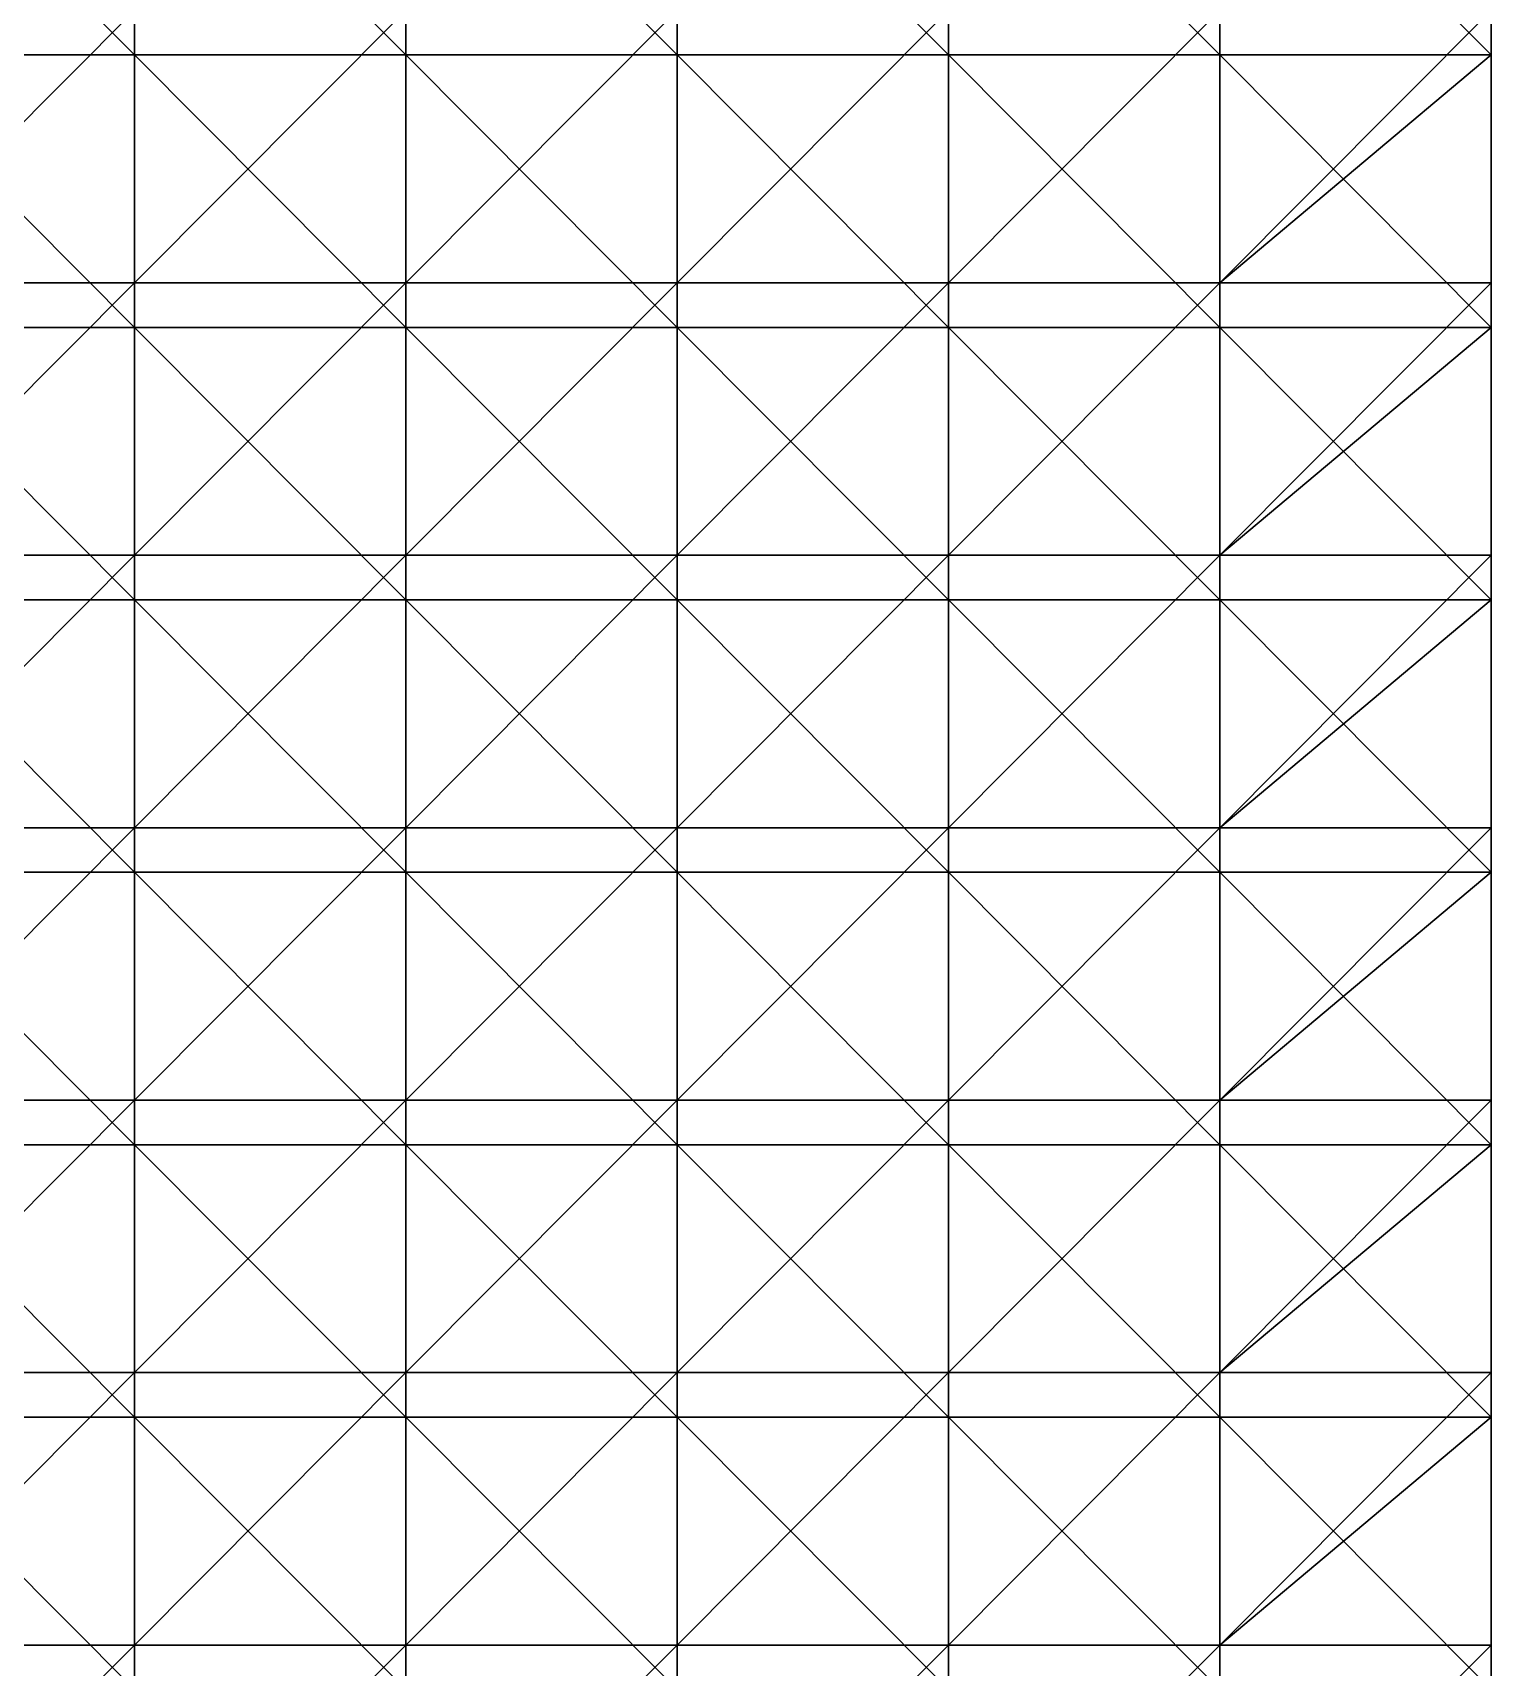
# Model space of a CAD drawing. Header units: inches. Extents: x 0 to 300, y 0 to 160.
# Drawn here: x 262.5 to 300, y 76.5 to 118.54 of the extents above; entities that cross this region are included whole.
import ezdxf

# ---------------------------------------------------------------- set-up
doc = ezdxf.new("R2010")
doc.units = ezdxf.units.IN
doc.header["$LTSCALE"] = 198.929398
doc.header["$MEASUREMENT"] = 0
for name, color, linetype in [('2', 7, 'CONTINUOUS'), ('4', 7, 'CONTINUOUS'), ('6', 7, 'CONTINUOUS')]:
    doc.layers.add(name, color=color, linetype=linetype)

msp = doc.modelspace()

# ---------------------------------------------------------------- linework, layer by layer
at = {"layer": '2', "linetype": 'CONTINUOUS'}
for points in [[(300, 124.972, -6.957), (300, 124.972), (300, 117.965, -6.957), (300, 124.972, -6.957)], [(300, 124.972), (300, 117.965), (300, 117.965, -6.957), (300, 124.972)], [(300, 124.972, -153.043), (300, 124.972, -146.087), (300, 117.965, -153.043), (300, 124.972, -153.043)], [(300, 119.112, -160), (300, 124.972, -153.043), (300, 117.965, -160), (300, 119.112, -160)], [(300, 117.965, -160), (300, 124.972, -153.043), (300, 117.965, -153.043), (300, 117.965, -160)], [(300, 124.972, -146.087), (300, 124.972, -139.13), (300, 117.965, -146.087), (300, 124.972, -146.087)], [(300, 117.965, -153.043), (300, 124.972, -146.087), (300, 117.965, -146.087), (300, 117.965, -153.043)], [(300, 124.972, -139.13), (300, 124.972, -132.174), (300, 117.965, -139.13), (300, 124.972, -139.13)], [(300, 117.965, -146.087), (300, 124.972, -139.13), (300, 117.965, -139.13), (300, 117.965, -146.087)], [(300, 124.972, -132.174), (300, 124.972, -125.217), (300, 117.965, -132.174), (300, 124.972, -132.174)], [(300, 117.965, -139.13), (300, 124.972, -132.174), (300, 117.965, -132.174), (300, 117.965, -139.13)], [(300, 124.972, -125.217), (300, 124.972, -118.261), (300, 117.965, -125.217), (300, 124.972, -125.217)], [(300, 117.965, -132.174), (300, 124.972, -125.217), (300, 117.965, -125.217), (300, 117.965, -132.174)], [(300, 124.972, -118.261), (300, 124.972, -111.304), (300, 117.965, -118.261), (300, 124.972, -118.261)], [(300, 117.965, -125.217), (300, 124.972, -118.261), (300, 117.965, -118.261), (300, 117.965, -125.217)], [(300, 124.972, -111.304), (300, 124.972, -104.348), (300, 117.965, -111.304), (300, 124.972, -111.304)], [(300, 117.965, -118.261), (300, 124.972, -111.304), (300, 117.965, -111.304), (300, 117.965, -118.261)], [(300, 124.972, -104.348), (300, 124.972, -97.391), (300, 117.965, -104.348), (300, 124.972, -104.348)], [(300, 117.965, -111.304), (300, 124.972, -104.348), (300, 117.965, -104.348), (300, 117.965, -111.304)], [(300, 124.972, -97.391), (300, 124.972, -90.435), (300, 117.965, -97.391), (300, 124.972, -97.391)], [(300, 117.965, -104.348), (300, 124.972, -97.391), (300, 117.965, -97.391), (300, 117.965, -104.348)], [(300, 124.972, -90.435), (300, 124.972, -83.478), (300, 117.965, -90.435), (300, 124.972, -90.435)], [(300, 117.965, -97.391), (300, 124.972, -90.435), (300, 117.965, -90.435), (300, 117.965, -97.391)], [(300, 124.972, -83.478), (300, 124.972, -76.522), (300, 117.965, -83.478), (300, 124.972, -83.478)], [(300, 117.965, -90.435), (300, 124.972, -83.478), (300, 117.965, -83.478), (300, 117.965, -90.435)], [(300, 124.972, -76.522), (300, 124.972, -69.565), (300, 117.965, -76.522), (300, 124.972, -76.522)], [(300, 117.965, -83.478), (300, 124.972, -76.522), (300, 117.965, -76.522), (300, 117.965, -83.478)], [(300, 124.972, -69.565), (300, 124.972, -62.609), (300, 117.965, -69.565), (300, 124.972, -69.565)], [(300, 117.965, -76.522), (300, 124.972, -69.565), (300, 117.965, -69.565), (300, 117.965, -76.522)], [(300, 124.972, -62.609), (300, 124.972, -55.652), (300, 117.965, -62.609), (300, 124.972, -62.609)], [(300, 117.965, -69.565), (300, 124.972, -62.609), (300, 117.965, -62.609), (300, 117.965, -69.565)], [(300, 124.972, -55.652), (300, 124.972, -48.696), (300, 117.965, -55.652), (300, 124.972, -55.652)], [(300, 117.965, -62.609), (300, 124.972, -55.652), (300, 117.965, -55.652), (300, 117.965, -62.609)], [(300, 124.972, -48.696), (300, 124.972, -41.739), (300, 117.965, -48.696), (300, 124.972, -48.696)], [(300, 117.965, -55.652), (300, 124.972, -48.696), (300, 117.965, -48.696), (300, 117.965, -55.652)], [(300, 124.972, -41.739), (300, 124.972, -34.783), (300, 117.965, -41.739), (300, 124.972, -41.739)], [(300, 117.965, -48.696), (300, 124.972, -41.739), (300, 117.965, -41.739), (300, 117.965, -48.696)], [(300, 124.972, -34.783), (300, 124.972, -27.826), (300, 117.965, -34.783), (300, 124.972, -34.783)], [(300, 117.965, -41.739), (300, 124.972, -34.783), (300, 117.965, -34.783), (300, 117.965, -41.739)], [(300, 124.972, -27.826), (300, 124.972, -20.87), (300, 117.965, -27.826), (300, 124.972, -27.826)], [(300, 117.965, -34.783), (300, 124.972, -27.826), (300, 117.965, -27.826), (300, 117.965, -34.783)], [(300, 124.972, -20.87), (300, 124.972, -13.913), (300, 117.965, -20.87), (300, 124.972, -20.87)], [(300, 117.965, -27.826), (300, 124.972, -20.87), (300, 117.965, -20.87), (300, 117.965, -27.826)], [(300, 124.972, -13.913), (300, 124.972, -6.957), (300, 117.965, -13.913), (300, 124.972, -13.913)], [(300, 117.965, -20.87), (300, 124.972, -13.913), (300, 117.965, -13.913), (300, 117.965, -20.87)], [(300, 117.965, -13.913), (300, 124.972, -6.957), (300, 117.965, -6.957), (300, 117.965, -13.913)], [(300, 117.965, -6.957), (300, 117.965), (300, 110.958, -6.957), (300, 117.965, -6.957)], [(300, 117.965), (300, 110.958), (300, 110.958, -6.957), (300, 117.965)], [(300, 117.965, -160), (300, 117.965, -153.043), (300, 112.105, -160), (300, 117.965, -160)], [(300, 117.965, -153.043), (300, 117.965, -146.087), (300, 110.958, -153.043), (300, 117.965, -153.043)], [(300, 112.105, -160), (300, 117.965, -153.043), (300, 110.958, -160), (300, 112.105, -160)], [(300, 110.958, -160), (300, 117.965, -153.043), (300, 110.958, -153.043), (300, 110.958, -160)], [(300, 117.965, -146.087), (300, 117.965, -139.13), (300, 110.958, -146.087), (300, 117.965, -146.087)], [(300, 110.958, -153.043), (300, 117.965, -146.087), (300, 110.958, -146.087), (300, 110.958, -153.043)], [(300, 117.965, -139.13), (300, 117.965, -132.174), (300, 110.958, -139.13), (300, 117.965, -139.13)], [(300, 110.958, -146.087), (300, 117.965, -139.13), (300, 110.958, -139.13), (300, 110.958, -146.087)], [(300, 117.965, -132.174), (300, 117.965, -125.217), (300, 110.958, -132.174), (300, 117.965, -132.174)], [(300, 110.958, -139.13), (300, 117.965, -132.174), (300, 110.958, -132.174), (300, 110.958, -139.13)], [(300, 117.965, -125.217), (300, 117.965, -118.261), (300, 110.958, -125.217), (300, 117.965, -125.217)], [(300, 110.958, -132.174), (300, 117.965, -125.217), (300, 110.958, -125.217), (300, 110.958, -132.174)], [(300, 117.965, -118.261), (300, 117.965, -111.304), (300, 110.958, -118.261), (300, 117.965, -118.261)], [(300, 110.958, -125.217), (300, 117.965, -118.261), (300, 110.958, -118.261), (300, 110.958, -125.217)], [(300, 117.965, -111.304), (300, 117.965, -104.348), (300, 110.958, -111.304), (300, 117.965, -111.304)], [(300, 110.958, -118.261), (300, 117.965, -111.304), (300, 110.958, -111.304), (300, 110.958, -118.261)], [(300, 117.965, -104.348), (300, 117.965, -97.391), (300, 110.958, -104.348), (300, 117.965, -104.348)], [(300, 110.958, -111.304), (300, 117.965, -104.348), (300, 110.958, -104.348), (300, 110.958, -111.304)], [(300, 117.965, -97.391), (300, 117.965, -90.435), (300, 110.958, -97.391), (300, 117.965, -97.391)], [(300, 110.958, -104.348), (300, 117.965, -97.391), (300, 110.958, -97.391), (300, 110.958, -104.348)], [(300, 117.965, -90.435), (300, 117.965, -83.478), (300, 110.958, -90.435), (300, 117.965, -90.435)], [(300, 110.958, -97.391), (300, 117.965, -90.435), (300, 110.958, -90.435), (300, 110.958, -97.391)], [(300, 117.965, -83.478), (300, 117.965, -76.522), (300, 110.958, -83.478), (300, 117.965, -83.478)], [(300, 110.958, -90.435), (300, 117.965, -83.478), (300, 110.958, -83.478), (300, 110.958, -90.435)], [(300, 117.965, -76.522), (300, 117.965, -69.565), (300, 110.958, -76.522), (300, 117.965, -76.522)], [(300, 110.958, -83.478), (300, 117.965, -76.522), (300, 110.958, -76.522), (300, 110.958, -83.478)], [(300, 117.965, -69.565), (300, 117.965, -62.609), (300, 110.958, -69.565), (300, 117.965, -69.565)], [(300, 110.958, -76.522), (300, 117.965, -69.565), (300, 110.958, -69.565), (300, 110.958, -76.522)], [(300, 117.965, -62.609), (300, 117.965, -55.652), (300, 110.958, -62.609), (300, 117.965, -62.609)], [(300, 110.958, -69.565), (300, 117.965, -62.609), (300, 110.958, -62.609), (300, 110.958, -69.565)], [(300, 117.965, -55.652), (300, 117.965, -48.696), (300, 110.958, -55.652), (300, 117.965, -55.652)], [(300, 110.958, -62.609), (300, 117.965, -55.652), (300, 110.958, -55.652), (300, 110.958, -62.609)], [(300, 117.965, -48.696), (300, 117.965, -41.739), (300, 110.958, -48.696), (300, 117.965, -48.696)], [(300, 110.958, -55.652), (300, 117.965, -48.696), (300, 110.958, -48.696), (300, 110.958, -55.652)], [(300, 117.965, -41.739), (300, 117.965, -34.783), (300, 110.958, -41.739), (300, 117.965, -41.739)], [(300, 110.958, -48.696), (300, 117.965, -41.739), (300, 110.958, -41.739), (300, 110.958, -48.696)], [(300, 117.965, -34.783), (300, 117.965, -27.826), (300, 110.958, -34.783), (300, 117.965, -34.783)], [(300, 110.958, -41.739), (300, 117.965, -34.783), (300, 110.958, -34.783), (300, 110.958, -41.739)], [(300, 117.965, -27.826), (300, 117.965, -20.87), (300, 110.958, -27.826), (300, 117.965, -27.826)], [(300, 110.958, -34.783), (300, 117.965, -27.826), (300, 110.958, -27.826), (300, 110.958, -34.783)], [(300, 117.965, -20.87), (300, 117.965, -13.913), (300, 110.958, -20.87), (300, 117.965, -20.87)], [(300, 110.958, -27.826), (300, 117.965, -20.87), (300, 110.958, -20.87), (300, 110.958, -27.826)], [(300, 117.965, -13.913), (300, 117.965, -6.957), (300, 110.958, -13.913), (300, 117.965, -13.913)], [(300, 110.958, -20.87), (300, 117.965, -13.913), (300, 110.958, -13.913), (300, 110.958, -20.87)], [(300, 110.958, -13.913), (300, 117.965, -6.957), (300, 110.958, -6.957), (300, 110.958, -13.913)], [(300, 110.958, -6.957), (300, 110.958), (300, 103.951, -6.957), (300, 110.958, -6.957)], [(300, 110.958), (300, 103.951), (300, 103.951, -6.957), (300, 110.958)], [(300, 110.958, -160), (300, 110.958, -153.043), (300, 105.098, -160), (300, 110.958, -160)], [(300, 110.958, -153.043), (300, 110.958, -146.087), (300, 103.951, -153.043), (300, 110.958, -153.043)], [(300, 105.098, -160), (300, 110.958, -153.043), (300, 103.951, -160), (300, 105.098, -160)], [(300, 103.951, -160), (300, 110.958, -153.043), (300, 103.951, -153.043), (300, 103.951, -160)], [(300, 110.958, -146.087), (300, 110.958, -139.13), (300, 103.951, -146.087), (300, 110.958, -146.087)], [(300, 103.951, -153.043), (300, 110.958, -146.087), (300, 103.951, -146.087), (300, 103.951, -153.043)], [(300, 110.958, -139.13), (300, 110.958, -132.174), (300, 103.951, -139.13), (300, 110.958, -139.13)], [(300, 103.951, -146.087), (300, 110.958, -139.13), (300, 103.951, -139.13), (300, 103.951, -146.087)], [(300, 110.958, -132.174), (300, 110.958, -125.217), (300, 103.951, -132.174), (300, 110.958, -132.174)], [(300, 103.951, -139.13), (300, 110.958, -132.174), (300, 103.951, -132.174), (300, 103.951, -139.13)], [(300, 110.958, -125.217), (300, 110.958, -118.261), (300, 103.951, -125.217), (300, 110.958, -125.217)], [(300, 103.951, -132.174), (300, 110.958, -125.217), (300, 103.951, -125.217), (300, 103.951, -132.174)], [(300, 110.958, -118.261), (300, 110.958, -111.304), (300, 103.951, -118.261), (300, 110.958, -118.261)], [(300, 103.951, -125.217), (300, 110.958, -118.261), (300, 103.951, -118.261), (300, 103.951, -125.217)], [(300, 110.958, -111.304), (300, 110.958, -104.348), (300, 103.951, -111.304), (300, 110.958, -111.304)], [(300, 103.951, -118.261), (300, 110.958, -111.304), (300, 103.951, -111.304), (300, 103.951, -118.261)], [(300, 110.958, -104.348), (300, 110.958, -97.391), (300, 103.951, -104.348), (300, 110.958, -104.348)], [(300, 103.951, -111.304), (300, 110.958, -104.348), (300, 103.951, -104.348), (300, 103.951, -111.304)], [(300, 110.958, -97.391), (300, 110.958, -90.435), (300, 103.951, -97.391), (300, 110.958, -97.391)], [(300, 103.951, -104.348), (300, 110.958, -97.391), (300, 103.951, -97.391), (300, 103.951, -104.348)], [(300, 110.958, -90.435), (300, 110.958, -83.478), (300, 103.951, -90.435), (300, 110.958, -90.435)], [(300, 103.951, -97.391), (300, 110.958, -90.435), (300, 103.951, -90.435), (300, 103.951, -97.391)], [(300, 110.958, -83.478), (300, 110.958, -76.522), (300, 103.951, -83.478), (300, 110.958, -83.478)], [(300, 103.951, -90.435), (300, 110.958, -83.478), (300, 103.951, -83.478), (300, 103.951, -90.435)], [(300, 110.958, -76.522), (300, 110.958, -69.565), (300, 103.951, -76.522), (300, 110.958, -76.522)], [(300, 103.951, -83.478), (300, 110.958, -76.522), (300, 103.951, -76.522), (300, 103.951, -83.478)], [(300, 110.958, -69.565), (300, 110.958, -62.609), (300, 103.951, -69.565), (300, 110.958, -69.565)], [(300, 103.951, -76.522), (300, 110.958, -69.565), (300, 103.951, -69.565), (300, 103.951, -76.522)], [(300, 110.958, -62.609), (300, 110.958, -55.652), (300, 103.951, -62.609), (300, 110.958, -62.609)], [(300, 103.951, -69.565), (300, 110.958, -62.609), (300, 103.951, -62.609), (300, 103.951, -69.565)], [(300, 110.958, -55.652), (300, 110.958, -48.696), (300, 103.951, -55.652), (300, 110.958, -55.652)], [(300, 103.951, -62.609), (300, 110.958, -55.652), (300, 103.951, -55.652), (300, 103.951, -62.609)], [(300, 110.958, -48.696), (300, 110.958, -41.739), (300, 103.951, -48.696), (300, 110.958, -48.696)], [(300, 103.951, -55.652), (300, 110.958, -48.696), (300, 103.951, -48.696), (300, 103.951, -55.652)], [(300, 110.958, -41.739), (300, 110.958, -34.783), (300, 103.951, -41.739), (300, 110.958, -41.739)], [(300, 103.951, -48.696), (300, 110.958, -41.739), (300, 103.951, -41.739), (300, 103.951, -48.696)], [(300, 110.958, -34.783), (300, 110.958, -27.826), (300, 103.951, -34.783), (300, 110.958, -34.783)], [(300, 103.951, -41.739), (300, 110.958, -34.783), (300, 103.951, -34.783), (300, 103.951, -41.739)], [(300, 110.958, -27.826), (300, 110.958, -20.87), (300, 103.951, -27.826), (300, 110.958, -27.826)], [(300, 103.951, -34.783), (300, 110.958, -27.826), (300, 103.951, -27.826), (300, 103.951, -34.783)], [(300, 110.958, -20.87), (300, 110.958, -13.913), (300, 103.951, -20.87), (300, 110.958, -20.87)], [(300, 103.951, -27.826), (300, 110.958, -20.87), (300, 103.951, -20.87), (300, 103.951, -27.826)], [(300, 110.958, -13.913), (300, 110.958, -6.957), (300, 103.951, -13.913), (300, 110.958, -13.913)], [(300, 103.951, -20.87), (300, 110.958, -13.913), (300, 103.951, -13.913), (300, 103.951, -20.87)], [(300, 103.951, -13.913), (300, 110.958, -6.957), (300, 103.951, -6.957), (300, 103.951, -13.913)], [(300, 103.951, -6.957), (300, 103.951), (300, 96.944, -6.957), (300, 103.951, -6.957)], [(300, 103.951), (300, 96.944), (300, 96.944, -6.957), (300, 103.951)], [(300, 103.951, -160), (300, 103.951, -153.043), (300, 98.091, -160), (300, 103.951, -160)], [(300, 103.951, -153.043), (300, 103.951, -146.087), (300, 96.944, -153.043), (300, 103.951, -153.043)], [(300, 98.091, -160), (300, 103.951, -153.043), (300, 96.944, -160), (300, 98.091, -160)], [(300, 96.944, -160), (300, 103.951, -153.043), (300, 96.944, -153.043), (300, 96.944, -160)], [(300, 103.951, -146.087), (300, 103.951, -139.13), (300, 96.944, -146.087), (300, 103.951, -146.087)], [(300, 96.944, -153.043), (300, 103.951, -146.087), (300, 96.944, -146.087), (300, 96.944, -153.043)], [(300, 103.951, -139.13), (300, 103.951, -132.174), (300, 96.944, -139.13), (300, 103.951, -139.13)], [(300, 96.944, -146.087), (300, 103.951, -139.13), (300, 96.944, -139.13), (300, 96.944, -146.087)], [(300, 103.951, -132.174), (300, 103.951, -125.217), (300, 96.944, -132.174), (300, 103.951, -132.174)], [(300, 96.944, -139.13), (300, 103.951, -132.174), (300, 96.944, -132.174), (300, 96.944, -139.13)], [(300, 103.951, -125.217), (300, 103.951, -118.261), (300, 96.944, -125.217), (300, 103.951, -125.217)], [(300, 96.944, -132.174), (300, 103.951, -125.217), (300, 96.944, -125.217), (300, 96.944, -132.174)], [(300, 103.951, -118.261), (300, 103.951, -111.304), (300, 96.944, -118.261), (300, 103.951, -118.261)], [(300, 96.944, -125.217), (300, 103.951, -118.261), (300, 96.944, -118.261), (300, 96.944, -125.217)], [(300, 103.951, -111.304), (300, 103.951, -104.348), (300, 96.944, -111.304), (300, 103.951, -111.304)], [(300, 96.944, -118.261), (300, 103.951, -111.304), (300, 96.944, -111.304), (300, 96.944, -118.261)], [(300, 103.951, -104.348), (300, 103.951, -97.391), (300, 96.944, -104.348), (300, 103.951, -104.348)], [(300, 96.944, -111.304), (300, 103.951, -104.348), (300, 96.944, -104.348), (300, 96.944, -111.304)], [(300, 103.951, -97.391), (300, 103.951, -90.435), (300, 96.944, -97.391), (300, 103.951, -97.391)], [(300, 96.944, -104.348), (300, 103.951, -97.391), (300, 96.944, -97.391), (300, 96.944, -104.348)], [(300, 103.951, -90.435), (300, 103.951, -83.478), (300, 96.944, -90.435), (300, 103.951, -90.435)], [(300, 96.944, -97.391), (300, 103.951, -90.435), (300, 96.944, -90.435), (300, 96.944, -97.391)], [(300, 103.951, -83.478), (300, 103.951, -76.522), (300, 96.944, -83.478), (300, 103.951, -83.478)], [(300, 96.944, -90.435), (300, 103.951, -83.478), (300, 96.944, -83.478), (300, 96.944, -90.435)], [(300, 103.951, -76.522), (300, 103.951, -69.565), (300, 96.944, -76.522), (300, 103.951, -76.522)], [(300, 96.944, -83.478), (300, 103.951, -76.522), (300, 96.944, -76.522), (300, 96.944, -83.478)], [(300, 103.951, -69.565), (300, 103.951, -62.609), (300, 96.944, -69.565), (300, 103.951, -69.565)], [(300, 96.944, -76.522), (300, 103.951, -69.565), (300, 96.944, -69.565), (300, 96.944, -76.522)], [(300, 103.951, -62.609), (300, 103.951, -55.652), (300, 96.944, -62.609), (300, 103.951, -62.609)], [(300, 96.944, -69.565), (300, 103.951, -62.609), (300, 96.944, -62.609), (300, 96.944, -69.565)], [(300, 103.951, -55.652), (300, 103.951, -48.696), (300, 96.944, -55.652), (300, 103.951, -55.652)], [(300, 96.944, -62.609), (300, 103.951, -55.652), (300, 96.944, -55.652), (300, 96.944, -62.609)], [(300, 103.951, -48.696), (300, 103.951, -41.739), (300, 96.944, -48.696), (300, 103.951, -48.696)], [(300, 96.944, -55.652), (300, 103.951, -48.696), (300, 96.944, -48.696), (300, 96.944, -55.652)], [(300, 103.951, -41.739), (300, 103.951, -34.783), (300, 96.944, -41.739), (300, 103.951, -41.739)], [(300, 96.944, -48.696), (300, 103.951, -41.739), (300, 96.944, -41.739), (300, 96.944, -48.696)], [(300, 103.951, -34.783), (300, 103.951, -27.826), (300, 96.944, -34.783), (300, 103.951, -34.783)], [(300, 96.944, -41.739), (300, 103.951, -34.783), (300, 96.944, -34.783), (300, 96.944, -41.739)], [(300, 103.951, -27.826), (300, 103.951, -20.87), (300, 96.944, -27.826), (300, 103.951, -27.826)], [(300, 96.944, -34.783), (300, 103.951, -27.826), (300, 96.944, -27.826), (300, 96.944, -34.783)], [(300, 103.951, -20.87), (300, 103.951, -13.913), (300, 96.944, -20.87), (300, 103.951, -20.87)], [(300, 96.944, -27.826), (300, 103.951, -20.87), (300, 96.944, -20.87), (300, 96.944, -27.826)], [(300, 103.951, -13.913), (300, 103.951, -6.957), (300, 96.944, -13.913), (300, 103.951, -13.913)], [(300, 96.944, -20.87), (300, 103.951, -13.913), (300, 96.944, -13.913), (300, 96.944, -20.87)], [(300, 96.944, -13.913), (300, 103.951, -6.957), (300, 96.944, -6.957), (300, 96.944, -13.913)], [(300, 96.944, -6.957), (300, 96.944), (300, 89.937, -6.957), (300, 96.944, -6.957)], [(300, 96.944), (300, 89.937), (300, 89.937, -6.957), (300, 96.944)], [(300, 96.944, -160), (300, 96.944, -153.043), (300, 91.084, -160), (300, 96.944, -160)], [(300, 96.944, -153.043), (300, 96.944, -146.087), (300, 89.937, -153.043), (300, 96.944, -153.043)], [(300, 91.084, -160), (300, 96.944, -153.043), (300, 89.937, -160), (300, 91.084, -160)], [(300, 89.937, -160), (300, 96.944, -153.043), (300, 89.937, -153.043), (300, 89.937, -160)], [(300, 96.944, -146.087), (300, 96.944, -139.13), (300, 89.937, -146.087), (300, 96.944, -146.087)], [(300, 89.937, -153.043), (300, 96.944, -146.087), (300, 89.937, -146.087), (300, 89.937, -153.043)], [(300, 96.944, -139.13), (300, 96.944, -132.174), (300, 89.937, -139.13), (300, 96.944, -139.13)], [(300, 89.937, -146.087), (300, 96.944, -139.13), (300, 89.937, -139.13), (300, 89.937, -146.087)], [(300, 96.944, -132.174), (300, 96.944, -125.217), (300, 89.937, -132.174), (300, 96.944, -132.174)], [(300, 89.937, -139.13), (300, 96.944, -132.174), (300, 89.937, -132.174), (300, 89.937, -139.13)], [(300, 96.944, -125.217), (300, 96.944, -118.261), (300, 89.937, -125.217), (300, 96.944, -125.217)], [(300, 89.937, -132.174), (300, 96.944, -125.217), (300, 89.937, -125.217), (300, 89.937, -132.174)], [(300, 96.944, -118.261), (300, 96.944, -111.304), (300, 89.937, -118.261), (300, 96.944, -118.261)], [(300, 89.937, -125.217), (300, 96.944, -118.261), (300, 89.937, -118.261), (300, 89.937, -125.217)], [(300, 96.944, -111.304), (300, 96.944, -104.348), (300, 89.937, -111.304), (300, 96.944, -111.304)], [(300, 89.937, -118.261), (300, 96.944, -111.304), (300, 89.937, -111.304), (300, 89.937, -118.261)], [(300, 96.944, -104.348), (300, 96.944, -97.391), (300, 89.937, -104.348), (300, 96.944, -104.348)], [(300, 89.937, -111.304), (300, 96.944, -104.348), (300, 89.937, -104.348), (300, 89.937, -111.304)], [(300, 96.944, -97.391), (300, 96.944, -90.435), (300, 89.937, -97.391), (300, 96.944, -97.391)], [(300, 89.937, -104.348), (300, 96.944, -97.391), (300, 89.937, -97.391), (300, 89.937, -104.348)], [(300, 96.944, -90.435), (300, 96.944, -83.478), (300, 89.937, -90.435), (300, 96.944, -90.435)], [(300, 89.937, -97.391), (300, 96.944, -90.435), (300, 89.937, -90.435), (300, 89.937, -97.391)], [(300, 96.944, -83.478), (300, 96.944, -76.522), (300, 89.937, -83.478), (300, 96.944, -83.478)], [(300, 89.937, -90.435), (300, 96.944, -83.478), (300, 89.937, -83.478), (300, 89.937, -90.435)], [(300, 96.944, -76.522), (300, 96.944, -69.565), (300, 89.937, -76.522), (300, 96.944, -76.522)], [(300, 89.937, -83.478), (300, 96.944, -76.522), (300, 89.937, -76.522), (300, 89.937, -83.478)], [(300, 96.944, -69.565), (300, 96.944, -62.609), (300, 89.937, -69.565), (300, 96.944, -69.565)], [(300, 89.937, -76.522), (300, 96.944, -69.565), (300, 89.937, -69.565), (300, 89.937, -76.522)], [(300, 96.944, -62.609), (300, 96.944, -55.652), (300, 89.937, -62.609), (300, 96.944, -62.609)], [(300, 89.937, -69.565), (300, 96.944, -62.609), (300, 89.937, -62.609), (300, 89.937, -69.565)], [(300, 96.944, -55.652), (300, 96.944, -48.696), (300, 89.937, -55.652), (300, 96.944, -55.652)], [(300, 89.937, -62.609), (300, 96.944, -55.652), (300, 89.937, -55.652), (300, 89.937, -62.609)], [(300, 96.944, -48.696), (300, 96.944, -41.739), (300, 89.937, -48.696), (300, 96.944, -48.696)], [(300, 89.937, -55.652), (300, 96.944, -48.696), (300, 89.937, -48.696), (300, 89.937, -55.652)], [(300, 96.944, -41.739), (300, 96.944, -34.783), (300, 89.937, -41.739), (300, 96.944, -41.739)], [(300, 89.937, -48.696), (300, 96.944, -41.739), (300, 89.937, -41.739), (300, 89.937, -48.696)], [(300, 96.944, -34.783), (300, 96.944, -27.826), (300, 89.937, -34.783), (300, 96.944, -34.783)], [(300, 89.937, -41.739), (300, 96.944, -34.783), (300, 89.937, -34.783), (300, 89.937, -41.739)], [(300, 96.944, -27.826), (300, 96.944, -20.87), (300, 89.937, -27.826), (300, 96.944, -27.826)], [(300, 89.937, -34.783), (300, 96.944, -27.826), (300, 89.937, -27.826), (300, 89.937, -34.783)], [(300, 96.944, -20.87), (300, 96.944, -13.913), (300, 89.937, -20.87), (300, 96.944, -20.87)], [(300, 89.937, -27.826), (300, 96.944, -20.87), (300, 89.937, -20.87), (300, 89.937, -27.826)], [(300, 96.944, -13.913), (300, 96.944, -6.957), (300, 89.937, -13.913), (300, 96.944, -13.913)], [(300, 89.937, -20.87), (300, 96.944, -13.913), (300, 89.937, -13.913), (300, 89.937, -20.87)], [(300, 89.937, -13.913), (300, 96.944, -6.957), (300, 89.937, -6.957), (300, 89.937, -13.913)], [(300, 89.937, -6.957), (300, 89.937), (300, 82.93, -6.957), (300, 89.937, -6.957)], [(300, 89.937), (300, 82.93), (300, 82.93, -6.957), (300, 89.937)], [(300, 89.937, -160), (300, 89.937, -153.043), (300, 84.077, -160), (300, 89.937, -160)], [(300, 89.937, -153.043), (300, 89.937, -146.087), (300, 82.93, -153.043), (300, 89.937, -153.043)], [(300, 84.077, -160), (300, 89.937, -153.043), (300, 82.93, -160), (300, 84.077, -160)], [(300, 82.93, -160), (300, 89.937, -153.043), (300, 82.93, -153.043), (300, 82.93, -160)], [(300, 89.937, -146.087), (300, 89.937, -139.13), (300, 82.93, -146.087), (300, 89.937, -146.087)], [(300, 82.93, -153.043), (300, 89.937, -146.087), (300, 82.93, -146.087), (300, 82.93, -153.043)], [(300, 89.937, -139.13), (300, 89.937, -132.174), (300, 82.93, -139.13), (300, 89.937, -139.13)], [(300, 82.93, -146.087), (300, 89.937, -139.13), (300, 82.93, -139.13), (300, 82.93, -146.087)], [(300, 89.937, -132.174), (300, 89.937, -125.217), (300, 82.93, -132.174), (300, 89.937, -132.174)], [(300, 82.93, -139.13), (300, 89.937, -132.174), (300, 82.93, -132.174), (300, 82.93, -139.13)], [(300, 89.937, -125.217), (300, 89.937, -118.261), (300, 82.93, -125.217), (300, 89.937, -125.217)], [(300, 82.93, -132.174), (300, 89.937, -125.217), (300, 82.93, -125.217), (300, 82.93, -132.174)], [(300, 89.937, -118.261), (300, 89.937, -111.304), (300, 82.93, -118.261), (300, 89.937, -118.261)], [(300, 82.93, -125.217), (300, 89.937, -118.261), (300, 82.93, -118.261), (300, 82.93, -125.217)], [(300, 89.937, -111.304), (300, 89.937, -104.348), (300, 82.93, -111.304), (300, 89.937, -111.304)], [(300, 82.93, -118.261), (300, 89.937, -111.304), (300, 82.93, -111.304), (300, 82.93, -118.261)], [(300, 89.937, -104.348), (300, 89.937, -97.391), (300, 82.93, -104.348), (300, 89.937, -104.348)], [(300, 82.93, -111.304), (300, 89.937, -104.348), (300, 82.93, -104.348), (300, 82.93, -111.304)], [(300, 89.937, -97.391), (300, 89.937, -90.435), (300, 82.93, -97.391), (300, 89.937, -97.391)], [(300, 82.93, -104.348), (300, 89.937, -97.391), (300, 82.93, -97.391), (300, 82.93, -104.348)], [(300, 89.937, -90.435), (300, 89.937, -83.478), (300, 82.93, -90.435), (300, 89.937, -90.435)], [(300, 82.93, -97.391), (300, 89.937, -90.435), (300, 82.93, -90.435), (300, 82.93, -97.391)], [(300, 89.937, -83.478), (300, 89.937, -76.522), (300, 82.93, -83.478), (300, 89.937, -83.478)], [(300, 82.93, -90.435), (300, 89.937, -83.478), (300, 82.93, -83.478), (300, 82.93, -90.435)], [(300, 89.937, -76.522), (300, 89.937, -69.565), (300, 82.93, -76.522), (300, 89.937, -76.522)], [(300, 82.93, -83.478), (300, 89.937, -76.522), (300, 82.93, -76.522), (300, 82.93, -83.478)], [(300, 89.937, -69.565), (300, 89.937, -62.609), (300, 82.93, -69.565), (300, 89.937, -69.565)], [(300, 82.93, -76.522), (300, 89.937, -69.565), (300, 82.93, -69.565), (300, 82.93, -76.522)], [(300, 89.937, -62.609), (300, 89.937, -55.652), (300, 82.93, -62.609), (300, 89.937, -62.609)], [(300, 82.93, -69.565), (300, 89.937, -62.609), (300, 82.93, -62.609), (300, 82.93, -69.565)], [(300, 89.937, -55.652), (300, 89.937, -48.696), (300, 82.93, -55.652), (300, 89.937, -55.652)], [(300, 82.93, -62.609), (300, 89.937, -55.652), (300, 82.93, -55.652), (300, 82.93, -62.609)], [(300, 89.937, -48.696), (300, 89.937, -41.739), (300, 82.93, -48.696), (300, 89.937, -48.696)], [(300, 82.93, -55.652), (300, 89.937, -48.696), (300, 82.93, -48.696), (300, 82.93, -55.652)], [(300, 89.937, -41.739), (300, 89.937, -34.783), (300, 82.93, -41.739), (300, 89.937, -41.739)], [(300, 82.93, -48.696), (300, 89.937, -41.739), (300, 82.93, -41.739), (300, 82.93, -48.696)], [(300, 89.937, -34.783), (300, 89.937, -27.826), (300, 82.93, -34.783), (300, 89.937, -34.783)], [(300, 82.93, -41.739), (300, 89.937, -34.783), (300, 82.93, -34.783), (300, 82.93, -41.739)], [(300, 89.937, -27.826), (300, 89.937, -20.87), (300, 82.93, -27.826), (300, 89.937, -27.826)], [(300, 82.93, -34.783), (300, 89.937, -27.826), (300, 82.93, -27.826), (300, 82.93, -34.783)], [(300, 89.937, -20.87), (300, 89.937, -13.913), (300, 82.93, -20.87), (300, 89.937, -20.87)], [(300, 82.93, -27.826), (300, 89.937, -20.87), (300, 82.93, -20.87), (300, 82.93, -27.826)], [(300, 89.937, -13.913), (300, 89.937, -6.957), (300, 82.93, -13.913), (300, 89.937, -13.913)], [(300, 82.93, -20.87), (300, 89.937, -13.913), (300, 82.93, -13.913), (300, 82.93, -20.87)], [(300, 82.93, -13.913), (300, 89.937, -6.957), (300, 82.93, -6.957), (300, 82.93, -13.913)], [(300, 82.93, -6.957), (300, 82.93), (300, 75.923, -6.957), (300, 82.93, -6.957)], [(300, 82.93), (300, 75.923), (300, 75.923, -6.957), (300, 82.93)], [(300, 82.93, -160), (300, 82.93, -153.043), (300, 77.07, -160), (300, 82.93, -160)], [(300, 82.93, -153.043), (300, 82.93, -146.087), (300, 75.923, -153.043), (300, 82.93, -153.043)], [(300, 77.07, -160), (300, 82.93, -153.043), (300, 75.923, -160), (300, 77.07, -160)], [(300, 75.923, -160), (300, 82.93, -153.043), (300, 75.923, -153.043), (300, 75.923, -160)], [(300, 82.93, -146.087), (300, 82.93, -139.13), (300, 75.923, -146.087), (300, 82.93, -146.087)], [(300, 75.923, -153.043), (300, 82.93, -146.087), (300, 75.923, -146.087), (300, 75.923, -153.043)], [(300, 82.93, -139.13), (300, 82.93, -132.174), (300, 75.923, -139.13), (300, 82.93, -139.13)], [(300, 75.923, -146.087), (300, 82.93, -139.13), (300, 75.923, -139.13), (300, 75.923, -146.087)], [(300, 82.93, -132.174), (300, 82.93, -125.217), (300, 75.923, -132.174), (300, 82.93, -132.174)], [(300, 75.923, -139.13), (300, 82.93, -132.174), (300, 75.923, -132.174), (300, 75.923, -139.13)], [(300, 82.93, -125.217), (300, 82.93, -118.261), (300, 75.923, -125.217), (300, 82.93, -125.217)], [(300, 75.923, -132.174), (300, 82.93, -125.217), (300, 75.923, -125.217), (300, 75.923, -132.174)], [(300, 82.93, -118.261), (300, 82.93, -111.304), (300, 75.923, -118.261), (300, 82.93, -118.261)], [(300, 75.923, -125.217), (300, 82.93, -118.261), (300, 75.923, -118.261), (300, 75.923, -125.217)], [(300, 82.93, -111.304), (300, 82.93, -104.348), (300, 75.923, -111.304), (300, 82.93, -111.304)], [(300, 75.923, -118.261), (300, 82.93, -111.304), (300, 75.923, -111.304), (300, 75.923, -118.261)], [(300, 82.93, -104.348), (300, 82.93, -97.391), (300, 75.923, -104.348), (300, 82.93, -104.348)], [(300, 75.923, -111.304), (300, 82.93, -104.348), (300, 75.923, -104.348), (300, 75.923, -111.304)], [(300, 82.93, -97.391), (300, 82.93, -90.435), (300, 75.923, -97.391), (300, 82.93, -97.391)], [(300, 75.923, -104.348), (300, 82.93, -97.391), (300, 75.923, -97.391), (300, 75.923, -104.348)], [(300, 82.93, -90.435), (300, 82.93, -83.478), (300, 75.923, -90.435), (300, 82.93, -90.435)], [(300, 75.923, -97.391), (300, 82.93, -90.435), (300, 75.923, -90.435), (300, 75.923, -97.391)], [(300, 82.93, -83.478), (300, 82.93, -76.522), (300, 75.923, -83.478), (300, 82.93, -83.478)], [(300, 75.923, -90.435), (300, 82.93, -83.478), (300, 75.923, -83.478), (300, 75.923, -90.435)], [(300, 82.93, -76.522), (300, 82.93, -69.565), (300, 75.923, -76.522), (300, 82.93, -76.522)], [(300, 75.923, -83.478), (300, 82.93, -76.522), (300, 75.923, -76.522), (300, 75.923, -83.478)], [(300, 82.93, -69.565), (300, 82.93, -62.609), (300, 75.923, -69.565), (300, 82.93, -69.565)], [(300, 75.923, -76.522), (300, 82.93, -69.565), (300, 75.923, -69.565), (300, 75.923, -76.522)], [(300, 82.93, -62.609), (300, 82.93, -55.652), (300, 75.923, -62.609), (300, 82.93, -62.609)], [(300, 75.923, -69.565), (300, 82.93, -62.609), (300, 75.923, -62.609), (300, 75.923, -69.565)], [(300, 82.93, -55.652), (300, 82.93, -48.696), (300, 75.923, -55.652), (300, 82.93, -55.652)], [(300, 75.923, -62.609), (300, 82.93, -55.652), (300, 75.923, -55.652), (300, 75.923, -62.609)], [(300, 82.93, -48.696), (300, 82.93, -41.739), (300, 75.923, -48.696), (300, 82.93, -48.696)], [(300, 75.923, -55.652), (300, 82.93, -48.696), (300, 75.923, -48.696), (300, 75.923, -55.652)], [(300, 82.93, -41.739), (300, 82.93, -34.783), (300, 75.923, -41.739), (300, 82.93, -41.739)], [(300, 75.923, -48.696), (300, 82.93, -41.739), (300, 75.923, -41.739), (300, 75.923, -48.696)], [(300, 82.93, -34.783), (300, 82.93, -27.826), (300, 75.923, -34.783), (300, 82.93, -34.783)], [(300, 75.923, -41.739), (300, 82.93, -34.783), (300, 75.923, -34.783), (300, 75.923, -41.739)], [(300, 82.93, -27.826), (300, 82.93, -20.87), (300, 75.923, -27.826), (300, 82.93, -27.826)], [(300, 75.923, -34.783), (300, 82.93, -27.826), (300, 75.923, -27.826), (300, 75.923, -34.783)], [(300, 82.93, -20.87), (300, 82.93, -13.913), (300, 75.923, -20.87), (300, 82.93, -20.87)], [(300, 75.923, -27.826), (300, 82.93, -20.87), (300, 75.923, -20.87), (300, 75.923, -27.826)], [(300, 82.93, -13.913), (300, 82.93, -6.957), (300, 75.923, -13.913), (300, 82.93, -13.913)], [(300, 75.923, -20.87), (300, 82.93, -13.913), (300, 75.923, -13.913), (300, 75.923, -20.87)], [(300, 75.923, -13.913), (300, 82.93, -6.957), (300, 75.923, -6.957), (300, 75.923, -13.913)]]:
    msp.add_3dface(points, dxfattribs=at)
at = {"layer": '4', "linetype": 'CONTINUOUS'}
for points in [[(265.116, 112.105, -160), (258.14, 112.105, -160), (265.116, 119.112, -160), (265.116, 112.105, -160)], [(265.116, 119.112, -160), (258.14, 112.105, -160), (258.14, 119.112, -160), (265.116, 119.112, -160)], [(272.093, 112.105, -160), (265.116, 112.105, -160), (272.093, 119.112, -160), (272.093, 112.105, -160)], [(272.093, 119.112, -160), (265.116, 112.105, -160), (265.116, 119.112, -160), (272.093, 119.112, -160)], [(279.07, 112.105, -160), (272.093, 112.105, -160), (279.07, 119.112, -160), (279.07, 112.105, -160)], [(279.07, 119.112, -160), (272.093, 112.105, -160), (272.093, 119.112, -160), (279.07, 119.112, -160)], [(286.047, 112.105, -160), (279.07, 112.105, -160), (286.047, 119.112, -160), (286.047, 112.105, -160)], [(286.047, 119.112, -160), (279.07, 112.105, -160), (279.07, 119.112, -160), (286.047, 119.112, -160)], [(293.023, 112.105, -160), (286.047, 112.105, -160), (293.023, 119.112, -160), (293.023, 112.105, -160)], [(293.023, 119.112, -160), (286.047, 112.105, -160), (286.047, 119.112, -160), (293.023, 119.112, -160)], [(300, 119.112, -160), (300, 117.965, -160), (293.023, 112.105, -160), (300, 119.112, -160)], [(300, 119.112, -160), (293.023, 112.105, -160), (293.023, 119.112, -160), (300, 119.112, -160)], [(300, 117.965, -160), (300, 112.105, -160), (293.023, 112.105, -160), (300, 117.965, -160)], [(265.116, 105.098, -160), (258.14, 105.098, -160), (265.116, 112.105, -160), (265.116, 105.098, -160)], [(265.116, 112.105, -160), (258.14, 105.098, -160), (258.14, 112.105, -160), (265.116, 112.105, -160)], [(272.093, 105.098, -160), (265.116, 105.098, -160), (272.093, 112.105, -160), (272.093, 105.098, -160)], [(272.093, 112.105, -160), (265.116, 105.098, -160), (265.116, 112.105, -160), (272.093, 112.105, -160)], [(279.07, 105.098, -160), (272.093, 105.098, -160), (279.07, 112.105, -160), (279.07, 105.098, -160)], [(279.07, 112.105, -160), (272.093, 105.098, -160), (272.093, 112.105, -160), (279.07, 112.105, -160)], [(286.047, 105.098, -160), (279.07, 105.098, -160), (286.047, 112.105, -160), (286.047, 105.098, -160)], [(286.047, 112.105, -160), (279.07, 105.098, -160), (279.07, 112.105, -160), (286.047, 112.105, -160)], [(293.023, 105.098, -160), (286.047, 105.098, -160), (293.023, 112.105, -160), (293.023, 105.098, -160)], [(293.023, 112.105, -160), (286.047, 105.098, -160), (286.047, 112.105, -160), (293.023, 112.105, -160)], [(300, 112.105, -160), (300, 110.958, -160), (293.023, 105.098, -160), (300, 112.105, -160)], [(300, 112.105, -160), (293.023, 105.098, -160), (293.023, 112.105, -160), (300, 112.105, -160)], [(300, 110.958, -160), (300, 105.098, -160), (293.023, 105.098, -160), (300, 110.958, -160)], [(265.116, 98.091, -160), (258.14, 98.091, -160), (265.116, 105.098, -160), (265.116, 98.091, -160)], [(265.116, 105.098, -160), (258.14, 98.091, -160), (258.14, 105.098, -160), (265.116, 105.098, -160)], [(272.093, 98.091, -160), (265.116, 98.091, -160), (272.093, 105.098, -160), (272.093, 98.091, -160)], [(272.093, 105.098, -160), (265.116, 98.091, -160), (265.116, 105.098, -160), (272.093, 105.098, -160)], [(279.07, 98.091, -160), (272.093, 98.091, -160), (279.07, 105.098, -160), (279.07, 98.091, -160)], [(279.07, 105.098, -160), (272.093, 98.091, -160), (272.093, 105.098, -160), (279.07, 105.098, -160)], [(286.047, 98.091, -160), (279.07, 98.091, -160), (286.047, 105.098, -160), (286.047, 98.091, -160)], [(286.047, 105.098, -160), (279.07, 98.091, -160), (279.07, 105.098, -160), (286.047, 105.098, -160)], [(293.023, 98.091, -160), (286.047, 98.091, -160), (293.023, 105.098, -160), (293.023, 98.091, -160)], [(293.023, 105.098, -160), (286.047, 98.091, -160), (286.047, 105.098, -160), (293.023, 105.098, -160)], [(300, 105.098, -160), (300, 103.951, -160), (293.023, 98.091, -160), (300, 105.098, -160)], [(300, 105.098, -160), (293.023, 98.091, -160), (293.023, 105.098, -160), (300, 105.098, -160)], [(300, 103.951, -160), (300, 98.091, -160), (293.023, 98.091, -160), (300, 103.951, -160)], [(265.116, 91.084, -160), (258.14, 91.084, -160), (265.116, 98.091, -160), (265.116, 91.084, -160)], [(265.116, 98.091, -160), (258.14, 91.084, -160), (258.14, 98.091, -160), (265.116, 98.091, -160)], [(272.093, 91.084, -160), (265.116, 91.084, -160), (272.093, 98.091, -160), (272.093, 91.084, -160)], [(272.093, 98.091, -160), (265.116, 91.084, -160), (265.116, 98.091, -160), (272.093, 98.091, -160)], [(279.07, 91.084, -160), (272.093, 91.084, -160), (279.07, 98.091, -160), (279.07, 91.084, -160)], [(279.07, 98.091, -160), (272.093, 91.084, -160), (272.093, 98.091, -160), (279.07, 98.091, -160)], [(286.047, 91.084, -160), (279.07, 91.084, -160), (286.047, 98.091, -160), (286.047, 91.084, -160)], [(286.047, 98.091, -160), (279.07, 91.084, -160), (279.07, 98.091, -160), (286.047, 98.091, -160)], [(293.023, 91.084, -160), (286.047, 91.084, -160), (293.023, 98.091, -160), (293.023, 91.084, -160)], [(293.023, 98.091, -160), (286.047, 91.084, -160), (286.047, 98.091, -160), (293.023, 98.091, -160)], [(300, 98.091, -160), (300, 96.944, -160), (293.023, 91.084, -160), (300, 98.091, -160)], [(300, 98.091, -160), (293.023, 91.084, -160), (293.023, 98.091, -160), (300, 98.091, -160)], [(300, 96.944, -160), (300, 91.084, -160), (293.023, 91.084, -160), (300, 96.944, -160)], [(265.116, 84.077, -160), (258.14, 84.077, -160), (265.116, 91.084, -160), (265.116, 84.077, -160)], [(265.116, 91.084, -160), (258.14, 84.077, -160), (258.14, 91.084, -160), (265.116, 91.084, -160)], [(272.093, 84.077, -160), (265.116, 84.077, -160), (272.093, 91.084, -160), (272.093, 84.077, -160)], [(272.093, 91.084, -160), (265.116, 84.077, -160), (265.116, 91.084, -160), (272.093, 91.084, -160)], [(279.07, 84.077, -160), (272.093, 84.077, -160), (279.07, 91.084, -160), (279.07, 84.077, -160)], [(279.07, 91.084, -160), (272.093, 84.077, -160), (272.093, 91.084, -160), (279.07, 91.084, -160)], [(286.047, 84.077, -160), (279.07, 84.077, -160), (286.047, 91.084, -160), (286.047, 84.077, -160)], [(286.047, 91.084, -160), (279.07, 84.077, -160), (279.07, 91.084, -160), (286.047, 91.084, -160)], [(293.023, 84.077, -160), (286.047, 84.077, -160), (293.023, 91.084, -160), (293.023, 84.077, -160)], [(293.023, 91.084, -160), (286.047, 84.077, -160), (286.047, 91.084, -160), (293.023, 91.084, -160)], [(300, 91.084, -160), (300, 89.937, -160), (293.023, 84.077, -160), (300, 91.084, -160)], [(300, 91.084, -160), (293.023, 84.077, -160), (293.023, 91.084, -160), (300, 91.084, -160)], [(300, 89.937, -160), (300, 84.077, -160), (293.023, 84.077, -160), (300, 89.937, -160)], [(265.116, 77.07, -160), (258.14, 77.07, -160), (265.116, 84.077, -160), (265.116, 77.07, -160)], [(265.116, 84.077, -160), (258.14, 77.07, -160), (258.14, 84.077, -160), (265.116, 84.077, -160)], [(272.093, 77.07, -160), (265.116, 77.07, -160), (272.093, 84.077, -160), (272.093, 77.07, -160)], [(272.093, 84.077, -160), (265.116, 77.07, -160), (265.116, 84.077, -160), (272.093, 84.077, -160)], [(279.07, 77.07, -160), (272.093, 77.07, -160), (279.07, 84.077, -160), (279.07, 77.07, -160)], [(279.07, 84.077, -160), (272.093, 77.07, -160), (272.093, 84.077, -160), (279.07, 84.077, -160)], [(286.047, 77.07, -160), (279.07, 77.07, -160), (286.047, 84.077, -160), (286.047, 77.07, -160)], [(286.047, 84.077, -160), (279.07, 77.07, -160), (279.07, 84.077, -160), (286.047, 84.077, -160)], [(293.023, 77.07, -160), (286.047, 77.07, -160), (293.023, 84.077, -160), (293.023, 77.07, -160)], [(293.023, 84.077, -160), (286.047, 77.07, -160), (286.047, 84.077, -160), (293.023, 84.077, -160)], [(300, 84.077, -160), (300, 82.93, -160), (293.023, 77.07, -160), (300, 84.077, -160)], [(300, 84.077, -160), (293.023, 77.07, -160), (293.023, 84.077, -160), (300, 84.077, -160)], [(300, 82.93, -160), (300, 77.07, -160), (293.023, 77.07, -160), (300, 82.93, -160)], [(265.116, 70.063, -160), (258.14, 70.063, -160), (265.116, 77.07, -160), (265.116, 70.063, -160)], [(265.116, 77.07, -160), (258.14, 70.063, -160), (258.14, 77.07, -160), (265.116, 77.07, -160)], [(272.093, 70.063, -160), (265.116, 70.063, -160), (272.093, 77.07, -160), (272.093, 70.063, -160)], [(272.093, 77.07, -160), (265.116, 70.063, -160), (265.116, 77.07, -160), (272.093, 77.07, -160)], [(279.07, 70.063, -160), (272.093, 70.063, -160), (279.07, 77.07, -160), (279.07, 70.063, -160)], [(279.07, 77.07, -160), (272.093, 70.063, -160), (272.093, 77.07, -160), (279.07, 77.07, -160)], [(286.047, 70.063, -160), (279.07, 70.063, -160), (286.047, 77.07, -160), (286.047, 70.063, -160)], [(286.047, 77.07, -160), (279.07, 70.063, -160), (279.07, 77.07, -160), (286.047, 77.07, -160)], [(293.023, 70.063, -160), (286.047, 70.063, -160), (293.023, 77.07, -160), (293.023, 70.063, -160)], [(293.023, 77.07, -160), (286.047, 70.063, -160), (286.047, 77.07, -160), (293.023, 77.07, -160)], [(300, 77.07, -160), (300, 75.923, -160), (293.023, 70.063, -160), (300, 77.07, -160)], [(300, 77.07, -160), (293.023, 70.063, -160), (293.023, 77.07, -160), (300, 77.07, -160)]]:
    msp.add_3dface(points, dxfattribs=at)
at = {"layer": '6', "linetype": 'CONTINUOUS'}
for points in [[(265.116, 124.972), (258.14, 124.972), (265.116, 117.965), (265.116, 124.972)], [(265.116, 117.965), (258.14, 124.972), (258.14, 117.965), (265.116, 117.965)], [(272.093, 124.972), (265.116, 124.972), (272.093, 117.965), (272.093, 124.972)], [(272.093, 117.965), (265.116, 124.972), (265.116, 117.965), (272.093, 117.965)], [(279.07, 124.972), (272.093, 124.972), (279.07, 117.965), (279.07, 124.972)], [(279.07, 117.965), (272.093, 124.972), (272.093, 117.965), (279.07, 117.965)], [(286.047, 124.972), (279.07, 124.972), (286.047, 117.965), (286.047, 124.972)], [(286.047, 117.965), (279.07, 124.972), (279.07, 117.965), (286.047, 117.965)], [(293.023, 124.972), (286.047, 124.972), (293.023, 117.965), (293.023, 124.972)], [(293.023, 117.965), (286.047, 124.972), (286.047, 117.965), (293.023, 117.965)], [(300, 117.965), (300, 124.972), (293.023, 124.972), (300, 117.965)], [(300, 117.965), (293.023, 124.972), (293.023, 117.965), (300, 117.965)], [(265.116, 117.965), (258.14, 117.965), (265.116, 110.958), (265.116, 117.965)], [(265.116, 110.958), (258.14, 117.965), (258.14, 110.958), (265.116, 110.958)], [(272.093, 117.965), (265.116, 117.965), (272.093, 110.958), (272.093, 117.965)], [(272.093, 110.958), (265.116, 117.965), (265.116, 110.958), (272.093, 110.958)], [(279.07, 117.965), (272.093, 117.965), (279.07, 110.958), (279.07, 117.965)], [(279.07, 110.958), (272.093, 117.965), (272.093, 110.958), (279.07, 110.958)], [(286.047, 117.965), (279.07, 117.965), (286.047, 110.958), (286.047, 117.965)], [(286.047, 110.958), (279.07, 117.965), (279.07, 110.958), (286.047, 110.958)], [(293.023, 117.965), (286.047, 117.965), (293.023, 110.958), (293.023, 117.965)], [(293.023, 110.958), (286.047, 117.965), (286.047, 110.958), (293.023, 110.958)], [(300, 110.958), (300, 117.965), (293.023, 117.965), (300, 110.958)], [(300, 110.958), (293.023, 117.965), (293.023, 110.958), (300, 110.958)], [(265.116, 110.958), (258.14, 110.958), (265.116, 103.951), (265.116, 110.958)], [(265.116, 103.951), (258.14, 110.958), (258.14, 103.951), (265.116, 103.951)], [(272.093, 110.958), (265.116, 110.958), (272.093, 103.951), (272.093, 110.958)], [(272.093, 103.951), (265.116, 110.958), (265.116, 103.951), (272.093, 103.951)], [(279.07, 110.958), (272.093, 110.958), (279.07, 103.951), (279.07, 110.958)], [(279.07, 103.951), (272.093, 110.958), (272.093, 103.951), (279.07, 103.951)], [(286.047, 110.958), (279.07, 110.958), (286.047, 103.951), (286.047, 110.958)], [(286.047, 103.951), (279.07, 110.958), (279.07, 103.951), (286.047, 103.951)], [(293.023, 110.958), (286.047, 110.958), (293.023, 103.951), (293.023, 110.958)], [(293.023, 103.951), (286.047, 110.958), (286.047, 103.951), (293.023, 103.951)], [(300, 103.951), (300, 110.958), (293.023, 110.958), (300, 103.951)], [(300, 103.951), (293.023, 110.958), (293.023, 103.951), (300, 103.951)], [(265.116, 103.951), (258.14, 103.951), (265.116, 96.944), (265.116, 103.951)], [(265.116, 96.944), (258.14, 103.951), (258.14, 96.944), (265.116, 96.944)], [(272.093, 103.951), (265.116, 103.951), (272.093, 96.944), (272.093, 103.951)], [(272.093, 96.944), (265.116, 103.951), (265.116, 96.944), (272.093, 96.944)], [(279.07, 103.951), (272.093, 103.951), (279.07, 96.944), (279.07, 103.951)], [(279.07, 96.944), (272.093, 103.951), (272.093, 96.944), (279.07, 96.944)], [(286.047, 103.951), (279.07, 103.951), (286.047, 96.944), (286.047, 103.951)], [(286.047, 96.944), (279.07, 103.951), (279.07, 96.944), (286.047, 96.944)], [(293.023, 103.951), (286.047, 103.951), (293.023, 96.944), (293.023, 103.951)], [(293.023, 96.944), (286.047, 103.951), (286.047, 96.944), (293.023, 96.944)], [(300, 96.944), (300, 103.951), (293.023, 103.951), (300, 96.944)], [(300, 96.944), (293.023, 103.951), (293.023, 96.944), (300, 96.944)], [(265.116, 96.944), (258.14, 96.944), (265.116, 89.937), (265.116, 96.944)], [(265.116, 89.937), (258.14, 96.944), (258.14, 89.937), (265.116, 89.937)], [(272.093, 96.944), (265.116, 96.944), (272.093, 89.937), (272.093, 96.944)], [(272.093, 89.937), (265.116, 96.944), (265.116, 89.937), (272.093, 89.937)], [(279.07, 96.944), (272.093, 96.944), (279.07, 89.937), (279.07, 96.944)], [(279.07, 89.937), (272.093, 96.944), (272.093, 89.937), (279.07, 89.937)], [(286.047, 96.944), (279.07, 96.944), (286.047, 89.937), (286.047, 96.944)], [(286.047, 89.937), (279.07, 96.944), (279.07, 89.937), (286.047, 89.937)], [(293.023, 96.944), (286.047, 96.944), (293.023, 89.937), (293.023, 96.944)], [(293.023, 89.937), (286.047, 96.944), (286.047, 89.937), (293.023, 89.937)], [(300, 89.937), (300, 96.944), (293.023, 96.944), (300, 89.937)], [(300, 89.937), (293.023, 96.944), (293.023, 89.937), (300, 89.937)], [(265.116, 89.937), (258.14, 89.937), (265.116, 82.93), (265.116, 89.937)], [(265.116, 82.93), (258.14, 89.937), (258.14, 82.93), (265.116, 82.93)], [(272.093, 89.937), (265.116, 89.937), (272.093, 82.93), (272.093, 89.937)], [(272.093, 82.93), (265.116, 89.937), (265.116, 82.93), (272.093, 82.93)], [(279.07, 89.937), (272.093, 89.937), (279.07, 82.93), (279.07, 89.937)], [(279.07, 82.93), (272.093, 89.937), (272.093, 82.93), (279.07, 82.93)], [(286.047, 89.937), (279.07, 89.937), (286.047, 82.93), (286.047, 89.937)], [(286.047, 82.93), (279.07, 89.937), (279.07, 82.93), (286.047, 82.93)], [(293.023, 89.937), (286.047, 89.937), (293.023, 82.93), (293.023, 89.937)], [(293.023, 82.93), (286.047, 89.937), (286.047, 82.93), (293.023, 82.93)], [(300, 82.93), (300, 89.937), (293.023, 89.937), (300, 82.93)], [(300, 82.93), (293.023, 89.937), (293.023, 82.93), (300, 82.93)], [(265.116, 82.93), (258.14, 82.93), (265.116, 75.923), (265.116, 82.93)], [(265.116, 75.923), (258.14, 82.93), (258.14, 75.923), (265.116, 75.923)], [(272.093, 82.93), (265.116, 82.93), (272.093, 75.923), (272.093, 82.93)], [(272.093, 75.923), (265.116, 82.93), (265.116, 75.923), (272.093, 75.923)], [(279.07, 82.93), (272.093, 82.93), (279.07, 75.923), (279.07, 82.93)], [(279.07, 75.923), (272.093, 82.93), (272.093, 75.923), (279.07, 75.923)], [(286.047, 82.93), (279.07, 82.93), (286.047, 75.923), (286.047, 82.93)], [(286.047, 75.923), (279.07, 82.93), (279.07, 75.923), (286.047, 75.923)], [(293.023, 82.93), (286.047, 82.93), (293.023, 75.923), (293.023, 82.93)], [(293.023, 75.923), (286.047, 82.93), (286.047, 75.923), (293.023, 75.923)], [(300, 75.923), (300, 82.93), (293.023, 82.93), (300, 75.923)], [(300, 75.923), (293.023, 82.93), (293.023, 75.923), (300, 75.923)]]:
    msp.add_3dface(points, dxfattribs=at)

doc.saveas('drawing.dxf')
